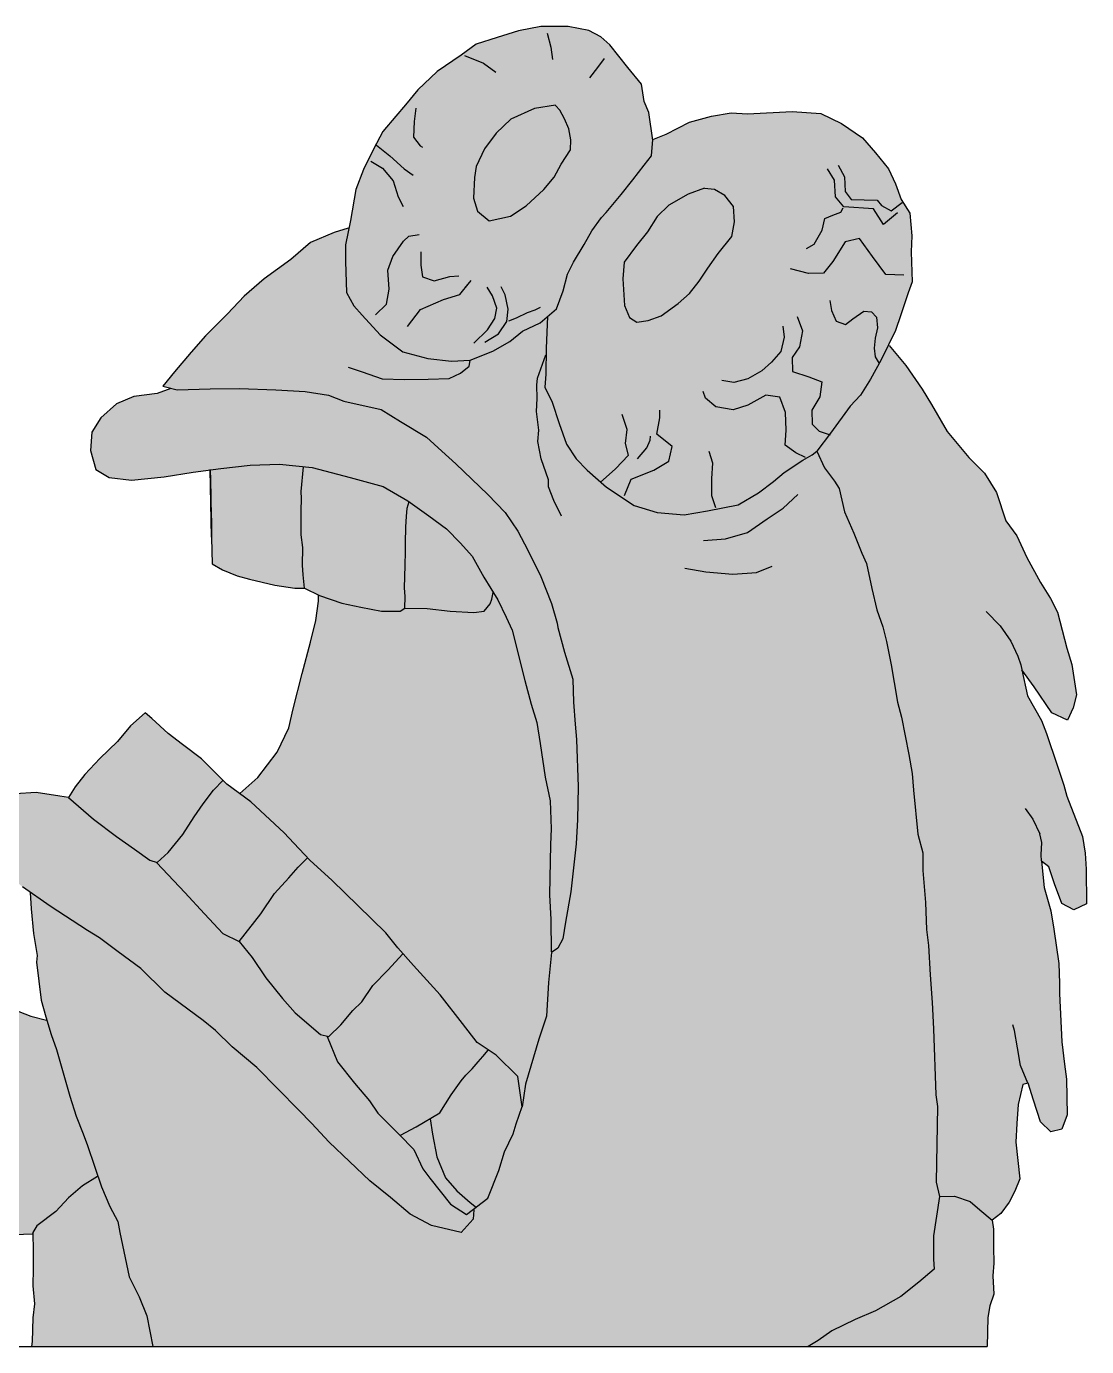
# Model space of a CAD drawing. Header units: millimetres. Extents: x 1902 to 3726, y 614 to 2098.
# Drawn here: x 2534 to 3726, y 614 to 2098 of the extents above; entities that cross this region are included whole.
import ezdxf

# ---------------------------------------------------------------- set-up
doc = ezdxf.new("R2010")
doc.units = ezdxf.units.MM
doc.layers.add('czarne', color=18, linetype='Continuous')
doc.layers.add('czerw', color=1, linetype='Continuous')

msp = doc.modelspace()

# ---------------------------------------------------------------- hatches: boundary and pattern name
at = {"layer": 'czarne', "true_color": 0xabd631}
h = msp.add_hatch(color=62, dxfattribs=at)
h.dxf.hatch_style = 1
h.paths.add_polyline_path([(3161.4, 1853.1), (3170.1, 1868.4), (3180.8, 1883.6), (3186.3, 1889.1), (3203.2, 1909.3), (3216.1, 1925.8), (3229, 1942.3), (3237.2, 1952.7), (3238.5, 1971.2), (3234, 2001.4), (3229, 2013.8), (3225.8, 2033.5), (3210.5, 2052.2), (3190.5, 2077.6), (3180.2, 2086.6), (3166.9, 2093.6), (3143.6, 2098.2), (3112.7, 2098.4), (3087.8, 2093.4), (3063.7, 2086), (3039.9, 2078.5), (3023.1, 2066), (2996, 2047.8), (2974.4, 2027.2), (2960.7, 2010.2), (2949.6, 1997.5), (2935, 1980.3), (2924.5, 1960.4), (2913.5, 1937.5), (2904.6, 1915.2), (2898.7, 1880.3), (2893, 1852.7), (2893, 1834), (2894.4, 1799.3), (2902.5, 1784.1), (2912, 1773.9), (2932.1, 1751.6), (2957.6, 1732.4), (2985.8, 1725.1), (3012.2, 1722.1), (3033.3, 1723.1), (3058.8, 1733.2), (3077.9, 1744), (3092.2, 1755.9), (3112.1, 1765.3), (3130.5, 1780.9), (3137.9, 1801.2), (3142.9, 1820), (3149.4, 1833.5)])
h.paths.add_polyline_path([(3041.5, 1890.8), (3037.1, 1905.2), (3038.3, 1928.6), (3039.9, 1940.9), (3049.3, 1960.7), (3062.5, 1978.4), (3079.2, 1994.1), (3105.5, 2006.2), (3129, 2009.7), (3134.1, 2004.2), (3139.5, 1994.5), (3144.1, 1983.2), (3146.5, 1970.9), (3146.1, 1959.5), (3135.5, 1943.6), (3127.7, 1928.8), (3116, 1914.9), (3096.4, 1896.8), (3078.6, 1885.2), (3054.8, 1879.8)], flags=16)
h.paths.add_polyline_path([(3511.6, 1756.5), (3517.7, 1774), (3525.9, 1798.7), (3530.1, 1811.3), (3529.2, 1845.1), (3529.9, 1863), (3527.5, 1888.4), (3517.8, 1903.9), (3511.5, 1921.4), (3503.7, 1938.1), (3489.2, 1956.4), (3474.5, 1973), (3450.9, 1989.2), (3427.5, 2000.5), (3395.5, 2002.6), (3345.3, 1999.9), (3326.7, 2001.2), (3304.6, 1997.5), (3279.9, 1990.8), (3253.7, 1977.2), (3238.5, 1971.1), (3237.2, 1952.7), (3229, 1942.3), (3216.1, 1925.8), (3203.2, 1909.3), (3186.3, 1889.1), (3180.8, 1883.6), (3170.1, 1868.4), (3161.4, 1853.1), (3149.4, 1833.5), (3142.9, 1820), (3137.9, 1801.2), (3130.5, 1780.9), (3120.2, 1772.2), (3118.8, 1736.8), (3118.3, 1707.4), (3117.1, 1692.8), (3125.5, 1675.8), (3133.5, 1652.1), (3141.5, 1628.9), (3152.6, 1612.1), (3164.7, 1599.4), (3186.7, 1580.4), (3217.6, 1559.8), (3243.4, 1551.8), (3274, 1549.3), (3300.2, 1553.7), (3334.6, 1560.7), (3357.5, 1573.9), (3374.3, 1586.9), (3386.4, 1597), (3407.2, 1610.6), (3417.9, 1616.8), (3423.2, 1620.7), (3438.6, 1641.1), (3460.6, 1671.5), (3472.1, 1684), (3483.4, 1701.9), (3495.4, 1723.4)])
h.paths.add_polyline_path([(3233.4, 1767.9), (3220.7, 1766), (3212.3, 1771.3), (3207, 1784.8), (3204.8, 1814.7), (3206.5, 1833.5), (3220.2, 1852.2), (3232.7, 1867.5), (3243.7, 1884.8), (3256.5, 1897.6), (3278.5, 1909.8), (3295.8, 1916.1), (3308.2, 1915), (3319.5, 1908.2), (3329.2, 1896), (3330.5, 1878.5), (3327.6, 1862.2), (3312.3, 1842.9), (3300.7, 1826.7), (3290.7, 1811.9), (3279.8, 1798), (3267.3, 1786.7), (3248.2, 1772.9)], flags=16)
at = {"layer": 'czarne', "true_color": 0x000000}
h = msp.add_hatch(color=18, dxfattribs=at)
h.dxf.hatch_style = 1
h.paths.add_polyline_path([(3146.5, 1970.9), (3144.1, 1983.2), (3139.5, 1994.5), (3134.1, 2004.2), (3129, 2009.7), (3105.5, 2006.2), (3079.2, 1994.1), (3062.5, 1978.4), (3049.3, 1960.7), (3039.9, 1940.9), (3038.3, 1928.6), (3037.1, 1905.2), (3041.5, 1890.8), (3054.8, 1879.8), (3078.6, 1885.2), (3096.4, 1896.8), (3116, 1914.9), (3127.7, 1928.8), (3135.5, 1943.6), (3146.1, 1959.5)])
h.paths.add_polyline_path([(3327.6, 1862.2), (3330.5, 1878.5), (3329.2, 1896), (3319.5, 1908.2), (3308.2, 1915), (3295.8, 1916.1), (3278.5, 1909.8), (3256.5, 1897.6), (3243.7, 1884.8), (3232.7, 1867.5), (3220.2, 1852.2), (3206.5, 1833.5), (3204.8, 1814.7), (3207, 1784.8), (3212.3, 1771.3), (3220.7, 1766), (3233.4, 1767.9), (3248.2, 1772.9), (3267.3, 1786.7), (3279.8, 1798), (3290.7, 1811.9), (3300.7, 1826.7), (3312.3, 1842.9)])
at = {"layer": 'czarne', "true_color": 0x8c864a}
h = msp.add_hatch(color=45, dxfattribs=at)
h.dxf.hatch_style = 1
h.paths.add_polyline_path([(3531.6, 1239.7), (3530.3, 1258.6), (3526.5, 1280), (3518.2, 1321.7), (3513.7, 1338.6), (3510.2, 1361), (3506.5, 1380.6), (3501.5, 1407), (3497.1, 1423.6), (3490.4, 1442.5), (3485.1, 1466.4), (3479, 1494.5), (3473.5, 1506.3), (3464.5, 1528.8), (3454, 1552.7), (3448.2, 1579), (3442.9, 1587), (3431.6, 1602.2), (3423.2, 1620.7), (3417.9, 1616.8), (3407.2, 1610.6), (3386.4, 1597), (3374.3, 1586.9), (3357.5, 1573.9), (3334.6, 1560.7), (3300.2, 1553.7), (3274, 1549.3), (3243.4, 1551.8), (3217.6, 1559.8), (3186.7, 1580.4), (3164.7, 1599.4), (3152.6, 1612.1), (3141.5, 1628.9), (3133.5, 1652.1), (3125.5, 1675.8), (3117.1, 1692.8), (3118.3, 1707.4), (3118.8, 1736.8), (3120.2, 1772.2), (3112.1, 1765.3), (3092.2, 1755.9), (3077.9, 1744), (3058.8, 1733.2), (3033.5, 1723.2), (3033.5, 1723.1), (3012.2, 1722.1), (2985.8, 1725.1), (2957.6, 1732.4), (2932.1, 1751.6), (2912, 1773.9), (2902.5, 1784.1), (2894.4, 1799.3), (2893, 1834), (2893, 1852.7), (2896.9, 1871.7), (2880.4, 1866.8), (2853.6, 1855.5), (2831.8, 1836.3), (2801.8, 1814.5), (2779.1, 1795), (2760.6, 1775.2), (2735.6, 1750.4), (2719.6, 1732.3), (2700.7, 1710), (2687.7, 1693.8), (2703.9, 1690), (2740.8, 1691), (2774, 1691.2), (2814.8, 1690), (2847.7, 1688), (2874.1, 1683.9), (2891.2, 1677.2), (2933.3, 1667.9), (2954.9, 1654.2), (2984.1, 1636.7), (3001.5, 1620.9), (3017.2, 1606.8), (3053, 1572), (3072.7, 1551.9), (3086.8, 1530.9), (3098.2, 1509.6), (3112.7, 1479.9), (3124.9, 1449.7), (3131, 1427.4), (3132, 1422.7), (3139.4, 1394.9), (3148.6, 1364.7), (3149.6, 1338.7), (3151.2, 1314), (3153, 1296.9), (3154.7, 1243.6), (3154, 1206.9), (3152.4, 1179.3), (3146.5, 1125.5), (3140.6, 1091.5), (3137.6, 1072.5), (3132, 1062.1), (3124.8, 1057.5), (3121.3, 1023.5), (3119.3, 985.8), (3110.4, 959.8), (3095.4, 909.4), (3091.8, 884), (3091.8, 884.4), (3085.1, 864.9), (3081.6, 853.4), (3072, 833.3), (3065.4, 812.3), (3053.2, 781.3), (3037.6, 769.3), (3036.6, 757.5), (3023, 742.4), (2990, 750.5), (2965.7, 763), (2943.6, 781.8), (2920.4, 800.5), (2874.8, 844.1), (2854.8, 865.6), (2840.7, 880.1), (2793.5, 928.1), (2765.8, 951.1), (2746.9, 969.6), (2733, 980.7), (2690.1, 1012.8), (2663.1, 1039.2), (2637.5, 1058.1), (2616.4, 1073.7), (2603, 1082), (2560.9, 1109.5), (2538.7, 1125), (2539.7, 1106.3), (2542.2, 1078.7), (2546.3, 1053.8), (2545.6, 1046.4), (2550.9, 1003.6), (2556, 984.9), (2562.3, 965.1), (2568.1, 948.3), (2583.1, 895.7), (2590.2, 873.5), (2598.2, 853.5), (2602.9, 840.3), (2618.6, 794), (2628.3, 771.8), (2637.1, 755), (2639.2, 742.7), (2649.9, 692.7), (2661.2, 670.1), (2669.9, 648.9), (2676.5, 614.5), (3413.4, 614.5), (3424.7, 621), (3440, 632.2), (3466.3, 644.8), (3489.2, 654.6), (3517.5, 670.5), (3537.8, 686.6), (3555.1, 701.5), (3554.2, 712.5), (3554.4, 738.8), (3561, 783), (3557.4, 799.3), (3558.8, 884.1), (3556.8, 897.4), (3554.2, 971.4), (3552.9, 1001), (3550.4, 1032.4), (3548.5, 1065.3), (3546.3, 1083.2), (3545.4, 1113.6), (3542.2, 1149.5), (3542.1, 1169.2), (3536.8, 1190.5)])
at = {"layer": 'czarne', "true_color": 0xc5d840}
h = msp.add_hatch(color=53, dxfattribs=at)
h.dxf.hatch_style = 1
h.paths.add_polyline_path([(3674.6, 1473.4), (3659.2, 1501.3), (3647.8, 1525.8), (3635.7, 1542.7), (3625.2, 1574.6), (3611.7, 1596.3), (3594.1, 1613.8), (3569.8, 1642.9), (3552, 1673.4), (3541.6, 1690.5), (3523.1, 1717.2), (3503.7, 1740.4), (3495.4, 1723.4), (3483.4, 1701.9), (3472.1, 1684), (3460.6, 1671.5), (3438.6, 1641.1), (3423.2, 1620.7), (3431.6, 1602.2), (3442.9, 1587), (3448.2, 1579), (3454, 1552.7), (3464.5, 1528.8), (3473.5, 1506.3), (3479, 1494.5), (3485.1, 1466.4), (3490.4, 1442.5), (3497.1, 1423.6), (3501.5, 1407), (3506.5, 1380.6), (3510.2, 1361), (3513.7, 1338.6), (3518.2, 1321.7), (3526.5, 1280), (3530.3, 1258.6), (3531.6, 1239.7), (3536.8, 1190.5), (3542.1, 1169.2), (3542.2, 1149.5), (3545.4, 1113.6), (3546.3, 1083.2), (3548.5, 1065.3), (3550.4, 1032.4), (3552.9, 1001), (3554.2, 971.4), (3556.8, 897.4), (3558.8, 884.1), (3557.4, 799.3), (3561, 782.9), (3577.9, 783.4), (3595.5, 777.5), (3606.5, 768.1), (3620.2, 756.5), (3629.9, 764.1), (3639.4, 776.8), (3645.8, 789.1), (3651.4, 802.8), (3647, 844.2), (3647.9, 865.1), (3649.3, 886.3), (3654.6, 909), (3660.7, 910.3), (3666.6, 891.5), (3674.7, 866.8), (3686.1, 855.8), (3698.6, 858.6), (3704.6, 875), (3703.8, 914.9), (3701.7, 931.7), (3698.7, 956.8), (3695.9, 1011.2), (3695.9, 1022.8), (3695.3, 1045.1), (3689.5, 1083.6), (3686.2, 1104.2), (3678.8, 1130.4), (3675.6, 1161), (3675.6, 1160), (3683.9, 1153.6), (3690.2, 1134.4), (3698.6, 1112.5), (3711.9, 1105.2), (3726.4, 1111.9), (3725.8, 1151), (3724.6, 1168.9), (3721.9, 1187.7), (3704.2, 1232.9), (3700.8, 1245.3), (3693.2, 1267.9), (3681.2, 1303.6), (3675.7, 1318), (3659.9, 1345.9), (3653.4, 1375), (3667.4, 1356.1), (3687.3, 1326.6), (3705.1, 1318.5), (3711.2, 1332.5), (3715.2, 1347), (3709.7, 1381.2), (3704.3, 1399.3), (3693.5, 1439.9), (3685.8, 1455.3)])
at = {"layer": 'czarne', "true_color": 0xd0c082}
h = msp.add_hatch(color=53, dxfattribs=at)
h.dxf.hatch_style = 1
h.paths.add_polyline_path([(2984.1, 1636.7), (2954.9, 1654.2), (2933.3, 1667.9), (2891.2, 1677.2), (2874.1, 1683.9), (2847.7, 1688), (2814.8, 1690), (2774, 1691.2), (2740.8, 1691), (2703.9, 1690), (2697.3, 1691.5), (2681.3, 1685.8), (2655.3, 1682.3), (2635.5, 1674), (2618.2, 1658.3), (2608, 1642.4), (2606.5, 1621.8), (2612.5, 1600.3), (2627.3, 1591.1), (2652.4, 1588.2), (2689.3, 1592), (2721.8, 1597.4), (2741.1, 1599.9), (2741.1, 1600.1), (2741.1, 1599.9), (2753, 1601.4), (2786, 1605.3), (2818.9, 1606.1), (2855.6, 1602.6), (2898.4, 1591.2), (2935.5, 1581.2), (2964.6, 1564.2), (2964.5, 1564.1), (2986.7, 1548.3), (3006.8, 1533.5), (3022.6, 1517.6), (3035.5, 1503), (3048.6, 1479.2), (3064.4, 1453.9), (3073.8, 1434.1), (3080.7, 1419.7), (3094.9, 1363.1), (3101.9, 1336.6), (3108.2, 1315.7), (3112, 1292.2), (3117.8, 1254.6), (3123.2, 1227.7), (3124.2, 1196.2), (3123.6, 1178.8), (3122.6, 1122.3), (3124, 1094.5), (3124.4, 1057.2), (3132, 1062.1), (3137.6, 1072.5), (3140.6, 1091.5), (3146.5, 1125.5), (3152.4, 1179.3), (3154, 1206.9), (3154.7, 1243.6), (3153, 1296.9), (3151.2, 1314), (3149.6, 1338.7), (3148.6, 1364.7), (3139.4, 1394.9), (3132, 1422.7), (3131, 1427.4), (3124.9, 1449.7), (3112.7, 1479.9), (3098.2, 1509.6), (3086.8, 1530.9), (3072.7, 1551.9), (3053, 1572), (3017.2, 1606.8), (3001.5, 1620.9)])
h.paths.add_polyline_path([(2803.4, 1029), (2788.1, 1051.7), (2773.9, 1069.5), (2755.3, 1078.7), (2734.6, 1100.8), (2712.3, 1124.6), (2680.2, 1158.8), (2673.3, 1161), (2655.8, 1173.4), (2635.5, 1187.9), (2609.7, 1207.2), (2581.3, 1232), (2571.9, 1233.6), (2545.2, 1237.6), (2521.6, 1235.9), (2500.3, 1231.4), (2482.4, 1220.1), (2470.5, 1212), (2473.9, 1190), (2474.9, 1183.9), (2485.4, 1167.3), (2509.4, 1147.9), (2529.9, 1131.2), (2560.9, 1109.5), (2603, 1082), (2616.4, 1073.7), (2637.5, 1058.1), (2663.1, 1039.2), (2690.1, 1012.8), (2733, 980.7), (2746.9, 969.6), (2765.8, 951.1), (2793.5, 928.1), (2840.7, 880.1), (2854.8, 865.6), (2874.8, 844.1), (2920.4, 800.5), (2943.6, 781.8), (2965.7, 763), (2990, 750.5), (3023, 742.4), (3036.6, 757.5), (3037.6, 769.3), (3029.3, 762.9), (3011.2, 774.6), (2988, 803.5), (2980, 814.2), (2969.9, 835.8), (2953.5, 852.6), (2929.6, 876.7), (2920.2, 890.5), (2903.3, 910.4), (2884, 934.4), (2872.4, 963.3), (2865.1, 965.2), (2836.7, 989.5), (2822.4, 1005.5)])
at = {"layer": 'czarne', "true_color": 0xf8f6b0}
h = msp.add_hatch(color=51, dxfattribs=at)
h.dxf.hatch_style = 1
h.paths.add_polyline_path([(2843.2, 1553.7), (2843.8, 1567.5), (2843.2, 1575.7), (2845.8, 1603.5), (2818.9, 1606.1), (2786, 1605.3), (2753, 1601.4), (2741.1, 1599.9), (2741.9, 1557.4), (2742.6, 1540.1), (2742.4, 1524.2), (2741.9, 1557.4), (2741.7, 1560.4), (2742.3, 1523.3), (2743.3, 1494.3), (2755, 1487.6), (2771.2, 1480.8), (2785, 1477.1), (2813.5, 1470.1), (2836.2, 1466.8), (2847.2, 1466.8), (2845.5, 1481.9), (2844.8, 1492.7), (2845.2, 1512.6), (2843.3, 1527), (2843.4, 1533.9)])
h.paths.add_polyline_path([(2960.9, 1535.9), (2961.6, 1547.4), (2962.4, 1556.7), (2964.5, 1564.1), (2963.2, 1565), (2935.5, 1581.2), (2898.4, 1591.2), (2855.6, 1602.6), (2845.8, 1603.5), (2843.2, 1575.7), (2843.8, 1567.5), (2843.2, 1553.7), (2843.4, 1533.9), (2843.3, 1527), (2845.2, 1512.6), (2844.8, 1492.7), (2845.5, 1481.9), (2847.2, 1466.9), (2863.8, 1458.7), (2889, 1450), (2910.4, 1445.4), (2933.5, 1441.1), (2954.6, 1441.1), (2960, 1444.5), (2960.1, 1457.6), (2959.5, 1467.2), (2960.3, 1492.2), (2960.4, 1508.2), (2960.6, 1517.4)])
h.paths.add_polyline_path([(3035.5, 1503), (3022.6, 1517.6), (3006.8, 1533.5), (2986.7, 1548.3), (2964.5, 1564.1), (2962.4, 1556.7), (2961.6, 1547.4), (2960.9, 1535.9), (2960.6, 1517.4), (2960.4, 1508.2), (2960.3, 1492.2), (2959.5, 1467.2), (2960.1, 1457.6), (2960, 1444.3), (2984.9, 1443.9), (3010.7, 1440.9), (3037.6, 1439.4), (3049.1, 1441.2), (3055.9, 1449.4), (3057.6, 1454.7), (3059.1, 1462.4), (3048.6, 1479.2)])
at = {"layer": 'czarne', "true_color": 0x4e4242}
h = msp.add_hatch(color=49, dxfattribs=at)
h.dxf.hatch_style = 1
h.paths.add_polyline_path([(2774.1, 1235.9), (2774.1, 1236), (2794.6, 1254), (2816.1, 1282.5), (2829.3, 1309.9), (2834.2, 1331.1), (2844.4, 1370.8), (2853.7, 1406), (2859.7, 1430.5), (2862.8, 1452.2), (2862.8, 1459.2), (2863.8, 1458.7), (2889, 1450), (2910.4, 1445.4), (2933.5, 1441.1), (2954.6, 1441.1), (2960, 1444.5), (2960, 1444.3), (2984.9, 1443.9), (3010.7, 1440.9), (3037.6, 1439.4), (3049.1, 1441.2), (3055.9, 1449.4), (3057.6, 1454.7), (3059, 1462), (3059.1, 1462.4), (3064.4, 1453.9), (3073.8, 1434.1), (3080.7, 1419.7), (3094.9, 1363.1), (3101.9, 1336.6), (3108.2, 1315.7), (3112, 1292.2), (3117.8, 1254.6), (3123.2, 1227.7), (3124.2, 1196.2), (3123.6, 1178.8), (3122.6, 1122.3), (3124, 1094.5), (3124.4, 1057.2), (3124.8, 1057.5), (3121.3, 1023.5), (3119.3, 985.8), (3110.4, 959.8), (3095.4, 909.4), (3091.8, 884), (3087, 918), (3062.4, 942), (3041, 956.1), (3024.5, 977.6), (2999.7, 1009.7), (2969.7, 1042.6), (2952, 1062.4), (2938.3, 1079.5), (2907.1, 1110.2), (2878, 1138.4), (2853.2, 1161.2), (2834.9, 1180.4), (2824, 1191.8), (2786.6, 1226.6)])
at = {"layer": 'czarne', "true_color": 0xebfaa5}
h = msp.add_hatch(color=61, dxfattribs=at)
h.dxf.hatch_style = 1
h.paths.add_polyline_path([(2731.3, 1274.9), (2710, 1291.2), (2693.6, 1303.6), (2675.5, 1320.2), (2667.7, 1326.6), (2651.5, 1312.3), (2636.8, 1294.6), (2616.8, 1275.5), (2600, 1257.6), (2589.3, 1243.5), (2581.7, 1231.6), (2609.7, 1207.2), (2635.5, 1187.9), (2655.8, 1173.4), (2673.3, 1161), (2681.2, 1158.4), (2693.7, 1169.8), (2710.1, 1190), (2723, 1209.9), (2732.9, 1224.5), (2744.6, 1239.8), (2755.3, 1250.9)])
h.paths.add_polyline_path([(2813.3, 1123.5), (2829.4, 1141.4), (2839.9, 1153.1), (2850.6, 1164), (2834.9, 1180.4), (2824, 1191.8), (2786.6, 1226.6), (2759.7, 1246.6), (2755.3, 1250.9), (2744.6, 1239.8), (2732.9, 1224.5), (2723, 1209.9), (2710.1, 1190), (2693.7, 1169.8), (2680.8, 1158.1), (2712.3, 1124.6), (2734.6, 1100.8), (2755.3, 1078.7), (2773.4, 1069.7), (2798.1, 1100.8)])
h.paths.add_polyline_path([(2940.6, 1037.3), (2957.8, 1055.9), (2952, 1062.4), (2938.3, 1079.5), (2907.1, 1110.2), (2878, 1138.4), (2853.2, 1161.2), (2850.6, 1164), (2839.9, 1153.1), (2829.4, 1141.4), (2813.3, 1123.5), (2798.1, 1100.8), (2773.5, 1069.9), (2788.1, 1051.7), (2803.4, 1029), (2822.4, 1005.5), (2836.7, 989.5), (2865.1, 965.2), (2874.3, 962.8), (2888, 976.2), (2901.2, 992.2), (2911.3, 1002), (2924, 1020.3)])
h.paths.add_polyline_path([(3042.4, 934.3), (3047.4, 940.5), (3053.7, 947.7), (3041, 956.1), (3024.5, 977.6), (2999.7, 1009.7), (2969.7, 1042.6), (2957.8, 1055.9), (2940.6, 1037.3), (2924, 1020.3), (2911.3, 1002), (2901.2, 992.2), (2888, 976.2), (2873.1, 961.6), (2884, 934.4), (2903.3, 910.4), (2920.2, 890.5), (2929.6, 876.7), (2954.5, 851.5), (2972.7, 861.2), (2999.2, 877.1), (3011.8, 897.3), (3023.2, 913.2), (3028.4, 919.4), (3035.4, 926.5)])
h.paths.add_polyline_path([(3081.6, 853.4), (3085.1, 864.9), (3091.8, 884.4), (3087, 918), (3062.4, 942), (3053.7, 947.7), (3047.4, 940.5), (3042.4, 934.3), (3035.4, 926.5), (3028.4, 919.4), (3023.2, 913.2), (3011.8, 897.3), (2999.2, 877.1), (2988.4, 870.6), (2991, 853.2), (2995.7, 827.6), (3005.5, 804.2), (3018.3, 789.3), (3033.4, 776.3), (3040, 771.1), (3053.2, 781.3), (3065.4, 812.3), (3072, 833.3)])
at = {"layer": 'czarne', "true_color": 0x79708f}
h = msp.add_hatch(color=8, dxfattribs=at)
h.dxf.hatch_style = 1
h.paths.add_polyline_path([(2614.6, 805.7), (2602.9, 840.3), (2598.2, 853.5), (2590.2, 873.5), (2583.1, 895.7), (2568.1, 948.3), (2562.3, 965.1), (2557.1, 981.3), (2539.5, 985.6), (2519.2, 993.7), (2500.7, 1005.4), (2476.3, 1017.3), (2445.8, 1030.2), (2409.5, 1044.6), (2402, 1031.9), (2391.2, 1014.1), (2385.9, 1010), (2379.3, 998.4), (2379.7, 984.9), (2395.8, 980.3), (2409.8, 974.4), (2419.2, 966), (2418.3, 945), (2408.5, 911.3), (2402.6, 891.9), (2393.3, 869.5), (2385.9, 840.8), (2369.6, 838.3), (2343.7, 839.2), (2324.4, 840.1), (2323.8, 825), (2323.3, 798.8), (2321.9, 774.6), (2325, 757.8), (2332.4, 755.9), (2361, 753.5), (2389.5, 751.8), (2413.7, 748.1), (2460, 738.9), (2493.4, 738.7), (2541.4, 740.8), (2541.4, 742.7), (2545.9, 750.2), (2567.6, 766.2), (2581.7, 781.6), (2597.5, 795.1)])
h.paths.add_polyline_path([(2639.2, 742.7), (2637.1, 755), (2628.3, 771.8), (2618.6, 794), (2614.6, 805.7), (2597.5, 795.1), (2581.7, 781.6), (2567.6, 766.2), (2545.9, 750.2), (2541.4, 742.7), (2541.4, 740.8), (2541.9, 721.7), (2541.8, 702.2), (2541.4, 682.7), (2543.4, 662.2), (2541.4, 646.7), (2541, 620.2), (2540, 614.5), (2676.5, 614.5), (2669.9, 648.9), (2661.2, 670.1), (2649.9, 692.7)])
h.paths.add_polyline_path([(3617.6, 660), (3622.2, 673.1), (3620.9, 694), (3622.1, 708.2), (3621.8, 726), (3621.9, 746.2), (3620.1, 756.6), (3606.5, 768.1), (3595.5, 777.5), (3577.9, 783.4), (3561, 782.9), (3554.4, 738.8), (3554.2, 712.5), (3555.1, 701.5), (3537.8, 686.6), (3517.5, 670.5), (3489.2, 654.6), (3466.3, 644.8), (3440, 632.2), (3424.7, 621), (3413.4, 614.5), (3614.5, 614.5), (3615.5, 647.2)])
at = {"layer": 'czarne', "true_color": 0x000000}
h = msp.add_hatch(color=18, dxfattribs=at)
h.dxf.hatch_style = 1
h.paths.add_polyline_path([(2991, 853.2), (2988.4, 870.6), (2972.7, 861.2), (2954.5, 851.5), (2969.9, 835.8), (2980, 814.2), (2988, 803.5), (3011.2, 774.6), (3029.3, 762.9), (3040, 771.1), (3033.4, 776.3), (3018.3, 789.3), (3005.5, 804.2), (2995.7, 827.6)])

# ---------------------------------------------------------------- linework, layer by layer
at = {"layer": 'czarne'}
for p, q in [((3087.8, 2093.4), (3063.7, 2086)), ((3112.7, 2098.4), (3087.8, 2093.4)), ((3143.6, 2098.2), (3112.7, 2098.4)), ((3166.9, 2093.6), (3143.6, 2098.2)), ((3180.2, 2086.6), (3166.9, 2093.6)), ((3039.9, 2078.5), (3023.1, 2066)), ((3063.7, 2086), (3039.9, 2078.5)), ((3119.9, 2090.7), (3124.1, 2075.2)), ((3190.5, 2077.6), (3180.2, 2086.6)), ((3023.1, 2066), (2996, 2047.8)), ((3210.5, 2052.2), (3190.5, 2077.6)), ((3225.8, 2033.5), (3210.5, 2052.2)), ((2996, 2047.8), (2974.4, 2027.2)), ((3229, 2013.8), (3225.8, 2033.5)), ((2974.4, 2027.2), (2960.7, 2010.2)), ((2960.7, 2010.2), (2949.6, 1997.5)), ((3105.5, 2006.2), (3079.2, 1994.1)), ((3129.4, 2009.8), (3105.5, 2006.2)), ((3134.1, 2004.2), (3129.1, 2009.6)), ((3139.5, 1994.5), (3134.1, 2004.2)), ((3234, 2001.4), (3229, 2013.8)), ((2949.6, 1997.5), (2935, 1980.3)), ((3079.2, 1994.1), (3062.5, 1978.4)), ((3144.1, 1983.2), (3139.5, 1994.5)), ((3238.6, 1970.3), (3234, 2001.4)), ((3253.7, 1977.2), (3279.9, 1990.8)), ((3279.9, 1990.8), (3304.6, 1997.5)), ((3304.6, 1997.5), (3326.7, 2001.2)), ((3326.7, 2001.2), (3345.3, 1999.9)), ((3345.3, 1999.9), (3395.5, 2002.6)), ((3395.5, 2002.6), (3427.5, 2000.5)), ((3427.5, 2000.5), (3450.9, 1989.2)), ((3450.9, 1989.2), (3474.5, 1973)), ((2935, 1980.3), (2924.5, 1960.4)), ((3062.5, 1978.4), (3049.3, 1960.7)), ((3146.5, 1970.9), (3144.1, 1983.2)), ((3238.5, 1971.1), (3253.7, 1977.2)), ((2924.5, 1960.4), (2913.5, 1937.5)), ((3049.3, 1960.7), (3039.9, 1940.9)), ((3135.5, 1943.6), (3146.1, 1959.5)), ((3146.1, 1959.5), (3146.5, 1970.9)), ((3237.2, 1952.7), (3238.5, 1971.1)), ((3474.5, 1973), (3489.2, 1956.4)), ((3229, 1942.3), (3237.2, 1952.7)), ((3489.2, 1956.4), (3503.7, 1938.1)), ((2913.5, 1937.5), (2904.6, 1915.2)), ((3039.9, 1940.9), (3038.3, 1928.6)), ((3127.7, 1928.8), (3135.5, 1943.6)), ((3216.1, 1925.8), (3229, 1942.3)), ((3503.7, 1938.1), (3511.5, 1921.4)), ((2904.6, 1915.2), (2898.7, 1880.3)), ((3038.3, 1928.6), (3037.1, 1905.2)), ((3096.4, 1896.8), (3116, 1914.9)), ((3116, 1914.9), (3127.7, 1928.8)), ((3203.2, 1909.3), (3216.1, 1925.8)), ((3296.8, 1916.4), (3278.5, 1909.8)), ((3308.2, 1915), (3296.6, 1916)), ((3319.5, 1908.2), (3308.2, 1915)), ((3511.5, 1921.4), (3517.8, 1903.9)), ((3037.1, 1905.2), (3041.5, 1890.8)), ((3186.3, 1889.1), (3203.2, 1909.3)), ((3278.5, 1909.8), (3256.5, 1897.6)), ((3329.2, 1896), (3319.5, 1908.2)), ((3517.8, 1903.9), (3527.5, 1888.4)), ((3041.5, 1890.8), (3054.8, 1879.8)), ((3054.8, 1879.8), (3078.6, 1885.2)), ((3078.6, 1885.2), (3096.4, 1896.8)), ((3180.8, 1883.6), (3186.3, 1889.1)), ((3243.7, 1884.8), (3232.7, 1867.5)), ((3256.5, 1897.6), (3243.7, 1884.8)), ((3330.5, 1878.5), (3329.2, 1896)), ((3527.5, 1888.4), (3529.9, 1863)), ((2896.3, 1871.5), (2880.4, 1866.8)), ((2898.7, 1880.3), (2893, 1852.7)), ((3170.1, 1868.4), (3180.8, 1883.6)), ((3327.6, 1862.2), (3330.5, 1878.5)), ((2853.6, 1855.5), (2831.8, 1836.3)), ((2880.4, 1866.8), (2853.6, 1855.5)), ((3161.4, 1853.1), (3170.1, 1868.4)), ((3232.7, 1867.5), (3220.2, 1852.2)), ((3312.3, 1842.9), (3327.6, 1862.2)), ((3529.9, 1863), (3529.2, 1845.1)), ((2893, 1852.7), (2893, 1834)), ((3149.4, 1833.5), (3161.4, 1853.1)), ((3220.2, 1852.2), (3206.5, 1833.5)), ((3300.7, 1826.7), (3312.3, 1842.9)), ((3529.2, 1845.1), (3530.1, 1811.3)), ((2831.8, 1836.3), (2801.8, 1814.5)), ((2893, 1834), (2894.4, 1799.3)), ((3142.9, 1820), (3149.4, 1833.5)), ((3206.5, 1833.5), (3204.8, 1814.7)), ((3290.7, 1811.9), (3300.7, 1826.7)), ((2801.8, 1814.5), (2779.1, 1795)), ((3137.9, 1801.2), (3142.9, 1820)), ((3204.8, 1814.7), (3207, 1784.8)), ((3279.8, 1798), (3290.7, 1811.9)), ((3530.1, 1811.3), (3525.9, 1798.7)), ((2894.4, 1799.3), (2902.5, 1784.1)), ((3130.5, 1780.9), (3137.9, 1801.2)), ((3267.3, 1786.7), (3279.8, 1798)), ((3525.9, 1798.7), (3517.7, 1774)), ((2779.1, 1795), (2760.6, 1775.2)), ((2902.5, 1784.1), (2912, 1773.9)), ((3112.1, 1765.3), (3130.5, 1780.9)), ((3207, 1784.8), (3212.3, 1771.3)), ((3248.2, 1772.9), (3267.3, 1786.7)), ((2760.6, 1775.2), (2735.6, 1750.4)), ((2912, 1773.9), (2932.1, 1751.6)), ((3120.2, 1772.4), (3118.8, 1736.8)), ((3212.3, 1771.3), (3220.7, 1766)), ((3220.7, 1766), (3233.4, 1767.9)), ((3233.4, 1767.9), (3248.2, 1772.9)), ((3517.7, 1774), (3511.6, 1756.5)), ((2932.1, 1751.6), (2957.6, 1732.4)), ((3037.5, 1742.2), (3052.9, 1757.3)), ((3049.7, 1743.6), (3065.1, 1752.6)), ((3077.9, 1744), (3092.2, 1755.9)), ((3092.2, 1755.9), (3112.1, 1765.3)), ((3511.6, 1756.5), (3495.4, 1723.4)), ((2735.6, 1750.4), (2719.6, 1732.3)), ((3058.8, 1733.2), (3077.9, 1744)), ((3118.8, 1736.8), (3118.3, 1707.4)), ((3504.3, 1739.7), (3523.1, 1717.2)), ((2719.6, 1732.3), (2700.7, 1710)), ((2957.6, 1732.4), (2985.8, 1725.1)), ((2985.8, 1725.1), (3012.2, 1722.1)), ((3012.2, 1722.1), (3033.3, 1723.1)), ((3032.2, 1716.6), (3033.4, 1722.8)), ((3033.3, 1723.1), (3058.8, 1733.2)), ((3109.1, 1702.9), (3118.4, 1729.1)), ((3495.4, 1723.4), (3483.4, 1701.9)), ((3488.8, 1727.1), (3493, 1719.3)), ((2700.7, 1710), (2687.7, 1693.8)), ((2896.2, 1715.4), (2911.9, 1710.2)), ((2911.9, 1710.2), (2934.4, 1702.3)), ((3009.5, 1702.6), (3022.4, 1708.5)), ((3022.4, 1708.5), (3032.2, 1716.6)), ((3118.3, 1707.4), (3117.1, 1692.8)), ((3523.1, 1717.2), (3541.6, 1690.5)), ((2687.7, 1693.8), (2703.9, 1690)), ((2934.4, 1702.3), (2959.4, 1701.5)), ((2959.4, 1701.5), (2986.2, 1701.7)), ((2986.2, 1701.7), (3009.5, 1702.6)), ((3108.1, 1695.1), (3109.1, 1702.9)), ((3108.8, 1680.2), (3108.1, 1695.1)), ((3117.1, 1692.8), (3125.5, 1675.8)), ((3483.4, 1701.9), (3472.1, 1684)), ((2655.3, 1682.3), (2635.5, 1674)), ((2681.3, 1685.8), (2655.3, 1682.3)), ((2696.8, 1691.3), (2681.3, 1685.8)), ((2703.9, 1690), (2740.8, 1691)), ((2740.8, 1691), (2774, 1691.2)), ((2774, 1691.2), (2814.8, 1690)), ((2814.8, 1690), (2847.7, 1688)), ((2847.7, 1688), (2874.1, 1683.9)), ((2874.1, 1683.9), (2891.2, 1677.2)), ((2891.2, 1677.2), (2933.3, 1667.9)), ((3107.9, 1665.3), (3108.8, 1680.2)), ((3472.1, 1684), (3460.6, 1671.5)), ((3541.6, 1690.5), (3552, 1673.4)), ((2635.5, 1674), (2618.2, 1658.3)), ((2933.3, 1667.9), (2954.9, 1654.2)), ((3110.4, 1644.6), (3107.9, 1665.3)), ((3125.5, 1675.8), (3133.5, 1652.1)), ((3460.6, 1671.5), (3438.6, 1641.1)), ((3552, 1673.4), (3569.8, 1642.9)), ((2618.2, 1658.3), (2608, 1642.4)), ((2954.9, 1654.2), (2984.1, 1636.7)), ((3133.5, 1652.1), (3141.5, 1628.9)), ((2608, 1642.4), (2606.5, 1621.8)), ((2984.1, 1636.7), (3001.5, 1620.9)), ((3109.5, 1631.8), (3110.4, 1644.6)), ((3438.6, 1641.1), (3423.2, 1620.7)), ((3569.8, 1642.9), (3594.1, 1613.8)), ((2606.5, 1621.8), (2612.5, 1600.3)), ((3001.5, 1620.9), (3017.2, 1606.8)), ((3113.1, 1612.4), (3109.5, 1631.8)), ((3141.5, 1628.9), (3152.6, 1612.1)), ((3417.9, 1616.8), (3423.2, 1620.7)), ((3423.2, 1620.7), (3431.6, 1602.2)), ((2753, 1601.4), (2786, 1605.3)), ((2786, 1605.3), (2818.9, 1606.1)), ((2818.9, 1606.1), (2855.6, 1602.6)), ((2843.2, 1575.7), (2845.8, 1603.3)), ((3017.2, 1606.8), (3053, 1572)), ((3121.2, 1588.8), (3113.1, 1612.4)), ((3152.6, 1612.1), (3164.7, 1599.4)), ((3386.4, 1597), (3407.2, 1610.6)), ((3407.2, 1610.6), (3417.9, 1616.8)), ((3594.1, 1613.8), (3611.7, 1596.3)), ((2612.5, 1600.3), (2627.3, 1591.1)), ((2627.3, 1591.1), (2652.4, 1588.2)), ((2652.4, 1588.2), (2689.3, 1592)), ((2689.3, 1592), (2721.8, 1597.4)), ((2721.8, 1597.4), (2753, 1601.4)), ((2742.4, 1524.2), (2741.1, 1600.1)), ((2741.1, 1600.1), (2742.3, 1523.3)), ((2741.2, 1594), (2741.6, 1563.9)), ((2855.6, 1602.6), (2898.4, 1591.2)), ((2898.4, 1591.2), (2935.5, 1581.2)), ((3121.4, 1580.8), (3121.2, 1588.8)), ((3164.7, 1599.4), (3186.7, 1580.4)), ((3374.3, 1586.9), (3386.4, 1597)), ((3431.6, 1602.2), (3442.9, 1587)), ((3611.7, 1596.3), (3625.2, 1574.6)), ((2843.8, 1567.5), (2843.2, 1575.7)), ((2935.5, 1581.2), (2963.2, 1565)), ((3127.3, 1565.6), (3121.4, 1580.8)), ((3186.7, 1580.4), (3217.6, 1559.8)), ((3334.6, 1560.7), (3357.5, 1573.9)), ((3357.5, 1573.9), (3374.3, 1586.9)), ((3442.9, 1587), (3448.2, 1579)), ((3448.2, 1579), (3454, 1552.7)), ((3625.2, 1574.6), (3635.7, 1542.7)), ((2741.6, 1563.9), (2742.6, 1540.1)), ((2843.2, 1553.7), (2843.8, 1567.5)), ((2962.4, 1556.7), (2964.6, 1564.2)), ((2963.2, 1565), (2986.7, 1548.3)), ((3053, 1572), (3072.7, 1551.9)), ((3136, 1547.9), (3127.3, 1565.6)), ((3217.6, 1559.8), (3243.4, 1551.8)), ((3300.2, 1553.7), (3334.6, 1560.7)), ((3385.3, 1556.9), (3401.7, 1572.3)), ((2843.4, 1533.9), (2843.2, 1553.7)), ((2960.9, 1535.9), (2961.6, 1547.4)), ((2961.6, 1547.4), (2962.4, 1556.7)), ((2986.7, 1548.3), (3006.8, 1533.5)), ((3072.7, 1551.9), (3086.8, 1530.9)), ((3243.4, 1551.8), (3274, 1549.3)), ((3274, 1549.3), (3300.2, 1553.7)), ((3345.1, 1529.5), (3367.3, 1544.7)), ((3367.3, 1544.7), (3385.3, 1556.9)), ((3454, 1552.7), (3464.5, 1528.8)), ((2742.6, 1540.1), (2742.4, 1524.2)), ((2843.3, 1527), (2843.4, 1533.9)), ((2960.6, 1517.4), (2960.9, 1535.9)), ((3006.8, 1533.5), (3022.6, 1517.6)), ((3086.8, 1530.9), (3098.2, 1509.6)), ((3320.4, 1522.3), (3345.1, 1529.5)), ((3464.5, 1528.8), (3473.5, 1506.3)), ((3635.7, 1542.7), (3647.8, 1525.8)), ((2742.3, 1523.3), (2743.3, 1494.3)), ((2845.2, 1512.6), (2843.3, 1527)), ((2960.4, 1508.2), (2960.6, 1517.4)), ((3022.6, 1517.6), (3035.5, 1503)), ((3295.7, 1520.4), (3320.4, 1522.3)), ((3647.8, 1525.8), (3659.2, 1501.3)), ((2844.8, 1492.7), (2845.2, 1512.6)), ((2960.3, 1492.2), (2960.4, 1508.2)), ((3035.5, 1503), (3048.6, 1479.2)), ((3098.2, 1509.6), (3112.7, 1479.9)), ((3473.5, 1506.3), (3479, 1494.5)), ((3659.2, 1501.3), (3674.6, 1473.4)), ((2743.3, 1494.3), (2755, 1487.6)), ((2755, 1487.6), (2771.2, 1480.8)), ((2845.5, 1481.9), (2844.8, 1492.7)), ((2959.5, 1467.2), (2960.3, 1492.2)), ((3274.6, 1489.3), (3298.2, 1485.1)), ((3298.2, 1485.1), (3328.7, 1482.8)), ((3328.7, 1482.8), (3355.1, 1484.6)), ((3355.1, 1484.6), (3372.7, 1491.5)), ((3479, 1494.5), (3485.1, 1466.4)), ((2771.2, 1480.8), (2785, 1477.1)), ((2785, 1477.1), (2813.5, 1470.1)), ((2813.5, 1470.1), (2836.2, 1466.8)), ((2847.2, 1466.8), (2845.5, 1481.9)), ((3048.6, 1479.2), (3064.4, 1453.9)), ((3112.7, 1479.9), (3124.9, 1449.7)), ((3674.6, 1473.4), (3685.8, 1455.3)), ((2836.2, 1466.8), (2847.2, 1466.8)), ((2847, 1467), (2863.8, 1458.7)), ((2862.8, 1458.5), (2863.2, 1459.2)), ((2862.8, 1452.2), (2862.8, 1458.5)), ((2863.8, 1458.7), (2889, 1450)), ((2960.1, 1457.6), (2959.5, 1467.2)), ((2960, 1444.5), (2960.1, 1457.6)), ((3055.9, 1449.4), (3057.6, 1454.7)), ((3057.6, 1454.7), (3059, 1462)), ((3059, 1462), (3059.1, 1462.4)), ((3485.1, 1466.4), (3490.4, 1442.5)), ((3685.8, 1455.3), (3693.5, 1439.9)), ((2859.7, 1430.5), (2862.8, 1452.2)), ((2889, 1450), (2910.4, 1445.4)), ((2910.4, 1445.4), (2933.5, 1441.1)), ((2933.5, 1441.1), (2954.6, 1441.1)), ((2954.6, 1441.1), (2960, 1444.5)), ((2960, 1444.5), (2960, 1444.3)), ((2960, 1444.3), (2984.9, 1443.9)), ((2984.9, 1443.9), (3010.7, 1440.9)), ((3010.7, 1440.9), (3037.6, 1439.4)), ((3037.6, 1439.4), (3049.1, 1441.2)), ((3049.1, 1441.2), (3055.9, 1449.4)), ((3064.4, 1453.9), (3073.8, 1434.1)), ((3124.9, 1449.7), (3131, 1427.4)), ((3490.4, 1442.5), (3497.1, 1423.6)), ((3613.6, 1440.6), (3629.1, 1424.4)), ((3693.5, 1439.9), (3704.3, 1399.3)), ((2853.7, 1406), (2859.7, 1430.5)), ((3073.8, 1434.1), (3080.7, 1419.7)), ((3131, 1427.4), (3132, 1422.7)), ((3080.7, 1419.7), (3094.9, 1363.1)), ((3132, 1422.7), (3139.4, 1394.9)), ((3497.1, 1423.6), (3501.5, 1407)), ((3629.1, 1424.4), (3641.2, 1407.2)), ((2844.4, 1370.8), (2853.7, 1406)), ((3501.5, 1407), (3506.5, 1380.6)), ((3641.2, 1407.2), (3649.1, 1390.3)), ((3704.3, 1399.3), (3709.7, 1381.2)), ((3139.4, 1394.9), (3148.6, 1364.7)), ((3506.5, 1380.6), (3510.2, 1361)), ((3649.1, 1390.3), (3652.6, 1380.6)), ((3652.6, 1380.6), (3653.8, 1373.4)), ((3709.7, 1381.2), (3715.2, 1347)), ((2834.2, 1331.1), (2844.4, 1370.8)), ((3667.4, 1356.1), (3653.4, 1375)), ((3653.4, 1375), (3659.9, 1345.9)), ((3094.9, 1363.1), (3101.9, 1336.6)), ((3148.6, 1364.7), (3149.6, 1338.7)), ((3510.2, 1361), (3513.7, 1338.6)), ((3687.3, 1326.6), (3667.4, 1356.1)), ((3101.9, 1336.6), (3108.2, 1315.7)), ((3149.6, 1338.7), (3151.2, 1314)), ((3513.7, 1338.6), (3518.2, 1321.7)), ((3659.9, 1345.9), (3675.7, 1318)), ((3715.2, 1347), (3711.2, 1332.5)), ((2667.7, 1326.6), (2651.5, 1312.3)), ((2675.5, 1320.2), (2667.7, 1326.6)), ((2829.3, 1309.9), (2834.2, 1331.1)), ((3518.2, 1321.7), (3526.5, 1280)), ((3705.1, 1318.5), (3687.3, 1326.6)), ((3711.2, 1332.5), (3705.1, 1318.5)), ((2651.5, 1312.3), (2636.8, 1294.6)), ((2693.6, 1303.6), (2675.5, 1320.2)), ((2816.1, 1282.5), (2829.3, 1309.9)), ((3108.2, 1315.7), (3112, 1292.2)), ((3151.2, 1314), (3153, 1296.9)), ((3675.7, 1318), (3681.2, 1303.6)), ((2636.8, 1294.6), (2616.8, 1275.5)), ((2710, 1291.2), (2693.6, 1303.6)), ((2731.3, 1274.9), (2710, 1291.2)), ((3112, 1292.2), (3117.8, 1254.6)), ((3153, 1296.9), (3154.7, 1243.6)), ((3681.2, 1303.6), (3693.2, 1267.9)), ((2794.6, 1254), (2816.1, 1282.5)), ((3526.5, 1280), (3530.3, 1258.6)), ((2616.8, 1275.5), (2600, 1257.6)), ((2759.7, 1246.6), (2731.3, 1274.9)), ((3693.2, 1267.9), (3700.8, 1245.3)), ((2600, 1257.6), (2589.3, 1243.5)), ((2744.6, 1239.8), (2755.5, 1251)), ((2774.2, 1236.1), (2794.6, 1254)), ((3117.8, 1254.6), (3123.2, 1227.7)), ((3530.3, 1258.6), (3531.6, 1239.7)), ((2521.6, 1235.9), (2545.2, 1237.6)), ((2545.2, 1237.6), (2571.9, 1233.6)), ((2571.9, 1233.6), (2581.8, 1231.9)), ((2589.3, 1243.5), (2581.7, 1231.6)), ((2732.9, 1224.5), (2744.6, 1239.8)), ((2786.6, 1226.6), (2759.7, 1246.6)), ((2774.1, 1236), (2774, 1235.8)), ((2774.2, 1236.1), (2774.1, 1235.9)), ((3154.7, 1243.6), (3154, 1206.9)), ((3531.6, 1239.7), (3536.8, 1190.5)), ((3700.8, 1245.3), (3704.2, 1232.9)), ((3704.2, 1232.9), (3721.9, 1187.7)), ((2581.7, 1231.6), (2609.7, 1207.2)), ((2723, 1209.9), (2732.9, 1224.5)), ((2824, 1191.8), (2786.6, 1226.6)), ((3123.2, 1227.7), (3124.2, 1196.2)), ((3657.5, 1219.1), (3665.9, 1207.3)), ((2609.7, 1207.2), (2635.5, 1187.9)), ((2710.1, 1190), (2723, 1209.9)), ((3154, 1206.9), (3152.4, 1179.3)), ((3665.9, 1207.3), (3673.9, 1190.8)), ((2635.5, 1187.9), (2655.8, 1173.4)), ((2693.7, 1169.8), (2710.1, 1190)), ((2834.9, 1180.4), (2824, 1191.8)), ((3124.2, 1196.2), (3123.6, 1178.8)), ((3536.8, 1190.5), (3542.1, 1169.2)), ((3675.9, 1180.9), (3673.8, 1190.9)), ((3721.9, 1187.7), (3724.6, 1168.9)), ((2655.8, 1173.4), (2673.3, 1161)), ((2853.2, 1161.2), (2834.9, 1180.4)), ((3123.6, 1178.8), (3122.6, 1122.3)), ((3152.4, 1179.3), (3146.5, 1125.5)), ((3675.4, 1167.1), (3675.9, 1180.9)), ((2673.3, 1161), (2681.2, 1158.4)), ((2680.9, 1158), (2712.3, 1124.6)), ((2681.2, 1158.4), (2693.7, 1169.8)), ((2839.9, 1153.1), (2850.5, 1163.9)), ((2878, 1138.4), (2853.2, 1161.2)), ((3542.1, 1169.2), (3542.2, 1149.5)), ((3675.6, 1160.3), (3675.4, 1167.1)), ((3683.9, 1153.6), (3675.7, 1159.9)), ((3675.7, 1159.9), (3678.8, 1130.4)), ((3724.6, 1168.9), (3725.8, 1151)), ((2829.4, 1141.4), (2839.9, 1153.1)), ((3542.2, 1149.5), (3545.4, 1113.6)), ((3690.2, 1134.4), (3683.9, 1153.6)), ((3725.8, 1151), (3726.4, 1111.9)), ((2560.9, 1109.5), (2529.9, 1131.2)), ((2813.3, 1123.5), (2829.4, 1141.4)), ((2907.1, 1110.2), (2878, 1138.4)), ((3678.8, 1130.4), (3686.2, 1104.2)), ((3698.6, 1112.5), (3690.2, 1134.4)), ((2538.7, 1124.7), (2539.7, 1106.3)), ((2712.3, 1124.6), (2734.6, 1100.8)), ((2798.1, 1100.8), (2813.3, 1123.5)), ((3122.6, 1122.3), (3124, 1094.5)), ((3146.5, 1125.5), (3140.6, 1091.5)), ((3545.4, 1113.6), (3546.3, 1083.2)), ((2539.7, 1106.3), (2542.2, 1078.7)), ((2603, 1082), (2560.9, 1109.5)), ((2734.6, 1100.8), (2755.3, 1078.7)), ((2773.4, 1069.7), (2798.1, 1100.8)), ((2938.3, 1079.5), (2907.1, 1110.2)), ((3686.2, 1104.2), (3689.5, 1083.6)), ((3711.9, 1105.2), (3698.6, 1112.5)), ((3726.4, 1111.9), (3711.9, 1105.2)), ((3124, 1094.5), (3124.3, 1058)), ((3140.6, 1091.5), (3137.6, 1072.5)), ((3689.5, 1083.6), (3695.3, 1045.1)), ((2542.2, 1078.7), (2546.3, 1053.8)), ((2616.4, 1073.7), (2603, 1082)), ((2637.5, 1058.1), (2616.4, 1073.7)), ((2755.3, 1078.7), (2773.4, 1069.7)), ((2773.6, 1069.8), (2788.1, 1051.7)), ((2952, 1062.4), (2938.3, 1079.5)), ((3137.6, 1072.5), (3132, 1062.1)), ((3546.3, 1083.2), (3548.5, 1065.3)), ((2546.3, 1053.8), (2545.6, 1046.4)), ((2663.1, 1039.2), (2637.5, 1058.1)), ((2940.6, 1037.3), (2957.6, 1055.7)), ((2969.7, 1042.6), (2952, 1062.4)), ((3124.8, 1057.5), (3121.3, 1023.5)), ((3132, 1062.1), (3124.8, 1057.5)), ((3548.5, 1065.3), (3550.4, 1032.4)), ((2545.6, 1046.4), (2550.9, 1003.6)), ((2690.1, 1012.8), (2663.1, 1039.2)), ((2788.1, 1051.7), (2803.4, 1029)), ((2999.7, 1009.7), (2969.7, 1042.6)), ((3695.3, 1045.1), (3695.9, 1022.8)), ((2803.4, 1029), (2822.4, 1005.5)), ((2924, 1020.3), (2940.6, 1037.3)), ((3550.4, 1032.4), (3552.9, 1001)), ((2733, 980.7), (2690.1, 1012.8)), ((2911.3, 1002), (2924, 1020.3)), ((3024.5, 977.6), (2999.7, 1009.7)), ((3121.3, 1023.5), (3119.3, 985.8)), ((3695.9, 1022.8), (3695.9, 1011.2)), ((3695.9, 1011.2), (3698.7, 956.8)), ((2550.9, 1003.6), (2556, 984.9)), ((2822.4, 1005.5), (2836.7, 989.5)), ((2901.2, 992.2), (2911.3, 1002)), ((3552.9, 1001), (3554.2, 971.4)), ((2519.2, 993.7), (2539.5, 985.6)), ((2539.5, 985.6), (2557.1, 981.3)), ((2556, 984.9), (2562.3, 965.1)), ((2746.9, 969.6), (2733, 980.7)), ((2836.7, 989.5), (2865.1, 965.2)), ((2888, 976.2), (2901.2, 992.2)), ((3119.3, 985.8), (3110.4, 959.8)), ((2562.3, 965.1), (2568.1, 948.3)), ((2765.8, 951.1), (2746.9, 969.6)), ((2865.1, 965.2), (2874.3, 962.8)), ((2874.3, 962.8), (2888, 976.2)), ((3041, 956.1), (3024.5, 977.6)), ((3554.2, 971.4), (3556.8, 897.4)), ((3645.5, 969.5), (3643.3, 976.2)), ((3648.7, 950.2), (3645.5, 969.5)), ((2793.5, 928.1), (2765.8, 951.1)), ((2872.5, 963), (2884, 934.4)), ((3062.4, 942), (3041, 956.1)), ((3110.4, 959.8), (3095.4, 909.4)), ((3652.1, 930.4), (3648.7, 950.2)), ((3698.7, 956.8), (3701.7, 931.7)), ((2568.1, 948.3), (2583.1, 895.7)), ((3042.4, 934.3), (3047.4, 940.5)), ((3047.4, 940.5), (3053.6, 947.6)), ((3087, 918), (3062.4, 942)), ((2840.7, 880.1), (2793.5, 928.1)), ((2884, 934.4), (2903.3, 910.4)), ((3028.4, 919.4), (3035.4, 926.5)), ((3035.4, 926.5), (3042.4, 934.3)), ((3660.3, 910.5), (3652.1, 930.4)), ((3701.7, 931.7), (3703.8, 914.9)), ((2903.3, 910.4), (2920.2, 890.5)), ((3011.8, 897.3), (3023.2, 913.2)), ((3023.2, 913.2), (3028.4, 919.4)), ((3091.8, 884), (3087, 918)), ((3095.4, 909.4), (3091.8, 884)), ((3654.6, 909), (3649.3, 886.3)), ((3660.7, 910.3), (3654.6, 909)), ((3666.6, 891.5), (3660.7, 910.3)), ((3703.8, 914.9), (3704.6, 875)), ((2583.1, 895.7), (2590.2, 873.5)), ((2920.2, 890.5), (2929.6, 876.7)), ((2999.2, 877.1), (3011.8, 897.3)), ((3556.8, 897.4), (3558.8, 884.1)), ((3674.7, 866.8), (3666.6, 891.5)), ((2854.8, 865.6), (2840.7, 880.1)), ((2929.6, 876.7), (2953.5, 852.6)), ((2972.7, 861.2), (2999.2, 877.1)), ((3085.1, 864.9), (3091.7, 884.2)), ((3091.7, 884.2), (3091.8, 884.4)), ((3091.8, 884.4), (3091.7, 884.2)), ((3091.7, 884.2), (3091.8, 884.4)), ((3091.8, 884.4), (3091.8, 884.3)), ((3091.8, 884.3), (3091.9, 884.3)), ((3558.8, 884.1), (3557.4, 799.3)), ((3649.3, 886.3), (3647.9, 865.1)), ((2590.2, 873.5), (2598.2, 853.5)), ((2874.8, 844.1), (2854.8, 865.6)), ((2955, 851.8), (2972.7, 861.2)), ((2988.4, 870.2), (2991, 853.2)), ((3081.6, 853.4), (3085.1, 864.9)), ((3647.9, 865.1), (3647, 844.2)), ((3686.1, 855.8), (3674.7, 866.8)), ((3704.6, 875), (3698.6, 858.6)), ((2598.2, 853.5), (2602.9, 840.3)), ((2953.5, 852.6), (2969.9, 835.8)), ((2991, 853.2), (2995.7, 827.6)), ((3072, 833.3), (3081.6, 853.4)), ((3698.6, 858.6), (3686.1, 855.8)), ((2602.9, 840.3), (2618.6, 794)), ((2920.4, 800.5), (2874.8, 844.1)), ((2969.9, 835.8), (2980, 814.2)), ((3065.4, 812.3), (3072, 833.3)), ((3647, 844.2), (3651.4, 802.8)), ((2995.7, 827.6), (3005.5, 804.2)), ((2614.4, 805.6), (2597.5, 795.1)), ((2980, 814.2), (2988, 803.5)), ((2988, 803.5), (3011.2, 774.6)), ((3005.5, 804.2), (3018.3, 789.3)), ((3053.2, 781.3), (3065.4, 812.3)), ((3651.4, 802.8), (3645.8, 789.1)), ((2597.5, 795.1), (2581.7, 781.6)), ((2618.6, 794), (2628.3, 771.8)), ((2943.6, 781.8), (2920.4, 800.5)), ((3018.3, 789.3), (3033.4, 776.3)), ((3557.4, 799.3), (3561, 783)), ((3645.8, 789.1), (3639.4, 776.8)), ((2581.7, 781.6), (2567.6, 766.2)), ((2628.3, 771.8), (2637.1, 755)), ((2965.7, 763), (2943.6, 781.8)), ((3011.2, 774.6), (3029.3, 762.9)), ((3029.3, 762.9), (3053.2, 781.3)), ((3033.4, 776.3), (3040.4, 770.8)), ((3561, 783), (3554.4, 738.8)), ((3560.7, 782.9), (3577.9, 783.4)), ((3577.9, 783.4), (3595.5, 777.5)), ((3595.5, 777.5), (3606.5, 768.1)), ((3639.4, 776.8), (3629.9, 764.1)), ((2567.6, 766.2), (2545.9, 750.2)), ((2990, 750.5), (2965.7, 763)), ((3036.6, 757.5), (3023, 742.4)), ((3037.5, 768.2), (3036.6, 757.5)), ((3606.5, 768.1), (3620.1, 756.6)), ((3629.9, 764.1), (3620.1, 756.4)), ((2545.9, 750.2), (2541.4, 742.7)), ((2541.4, 742.7), (2541.9, 721.7)), ((2637.1, 755), (2639.2, 742.7)), ((2639.2, 742.7), (2649.9, 692.7)), ((3023, 742.4), (2990, 750.5)), ((3620.1, 756.6), (3621.9, 746.2)), ((3621.9, 746.2), (3621.8, 726)), ((2541, 740.7), (2493.4, 738.7)), ((3554.4, 738.8), (3554.2, 712.5)), ((2541.9, 721.7), (2541.8, 702.2)), ((3554.2, 712.5), (3555.1, 701.5)), ((3621.8, 726), (3622.1, 708.2)), ((2541.8, 702.2), (2541.4, 682.7)), ((3555.1, 701.5), (3537.8, 686.6)), ((3622.1, 708.2), (3620.9, 694)), ((2541.4, 682.7), (2543.4, 662.2)), ((2649.9, 692.7), (2661.2, 670.1)), ((3537.8, 686.6), (3517.5, 670.5)), ((3620.9, 694), (3622.2, 673.1)), ((2661.2, 670.1), (2669.9, 648.9)), ((3517.5, 670.5), (3489.2, 654.6)), ((3622.2, 673.1), (3617.6, 660)), ((2543.4, 662.2), (2541.4, 646.7)), ((3489.2, 654.6), (3466.3, 644.8)), ((3617.6, 660), (3615.5, 647.2)), ((2541.4, 646.7), (2541, 620.2)), ((2669.9, 648.9), (2676.4, 614.6)), ((3466.3, 644.8), (3440, 632.2)), ((3615.5, 647.2), (3614.5, 614.5)), ((3440, 632.2), (3424.7, 621)), ((2109.1, 614.5), (3614.5, 614.5)), ((2541, 620.2), (2540, 614.3)), ((3424.7, 621), (3413.4, 614.5))]:
    msp.add_line(p, q, dxfattribs=at)
at = {"layer": 'czerw'}
for p, q in [((3027, 2065.5), (3048.1, 2057.2)), ((3124.1, 2075.2), (3125.8, 2061.1)), ((3048.1, 2057.2), (3062.3, 2046.9)), ((3176.3, 2052.3), (3167.5, 2040.7)), ((3184, 2062.2), (3176.3, 2052.3)), ((2972.3, 2006.6), (2970.5, 1991.3)), ((2970.5, 1991.3), (2969.7, 1974)), ((2969.7, 1974), (2977.2, 1964.1)), ((2928.1, 1964.9), (2943, 1952.9)), ((2977.2, 1964.1), (2979.8, 1962.6)), ((2921.7, 1947), (2934.7, 1939)), ((2943, 1952.9), (2959, 1938.3)), ((2934.7, 1939), (2946.6, 1924.9)), ((2959, 1938.3), (2969.2, 1931.3)), ((3443.1, 1925.4), (3434.9, 1938.3)), ((3447, 1942.5), (3454.2, 1929.3)), ((2946.6, 1924.9), (2952.2, 1906.6)), ((3444.1, 1906.7), (3443.1, 1925.4)), ((3454.2, 1929.3), (3455.1, 1912.7)), ((2952.2, 1906.6), (2958, 1896)), ((3453.3, 1895.4), (3444.1, 1906.7)), ((3455.1, 1912.7), (3461.5, 1903.8)), ((3461.5, 1903.8), (3490.9, 1903)), ((3490.9, 1903), (3495.7, 1896.9)), ((3506.7, 1891.1), (3519, 1900.4)), ((3432, 1882.5), (3441.2, 1886)), ((3441.2, 1886), (3450, 1889.5)), ((3450, 1889.5), (3452.5, 1894.6)), ((3486.7, 1893.2), (3453.3, 1895.4)), ((3497.9, 1875.6), (3486.7, 1893.2)), ((3495.7, 1896.9), (3506.7, 1891.1)), ((3513.9, 1888.7), (3497.9, 1875.6)), ((3429, 1869.4), (3432, 1882.5)), ((2946.2, 1839.8), (2958.4, 1857.1)), ((2958.4, 1857.1), (2964.4, 1862.4)), ((2964.4, 1862.4), (2976.1, 1864.6)), ((3420.1, 1853.6), (3429, 1869.4)), ((3455, 1856.2), (3441, 1834.1)), ((3471.1, 1860.1), (3455, 1856.2)), ((3485.5, 1839.8), (3471.1, 1860.1)), ((2977.8, 1844.9), (2978, 1830)), ((3411.3, 1848.7), (3420.1, 1853.6)), ((2940.9, 1824.4), (2946.2, 1839.8)), ((2978, 1830), (2979.8, 1816.7)), ((3413.8, 1820.7), (3393.5, 1825.9)), ((3441, 1834.1), (3430.4, 1821.1)), ((3500.8, 1819.3), (3485.5, 1839.8)), ((2942.1, 1803), (2940.9, 1824.4)), ((2979.8, 1816.7), (2993, 1812.5)), ((2993, 1812.5), (3010.5, 1817.4)), ((3010.5, 1817.4), (3020.6, 1817.8)), ((3027.3, 1804.1), (3034.3, 1812.9)), ((3430.4, 1821.1), (3413.8, 1820.7)), ((3520.9, 1818.9), (3500.8, 1819.3)), ((2939.4, 1786.2), (2942.1, 1803)), ((3003.4, 1791.3), (3021.6, 1796.9)), ((3021.6, 1796.9), (3032.5, 1810.5)), ((3058.3, 1795.5), (3052.5, 1805.1)), ((3072.7, 1796.7), (3068.3, 1805.5)), ((3076.1, 1780.5), (3072.7, 1796.7)), ((2926.7, 1774.2), (2939.4, 1786.2)), ((2977.6, 1780.3), (3003.4, 1791.3)), ((3063.3, 1781.7), (3058.3, 1795.5)), ((3060.9, 1769.9), (3063.3, 1781.7)), ((3106.5, 1779.7), (3112.4, 1782.9)), ((3437.6, 1790.3), (3439.7, 1778.9)), ((2963, 1761.2), (2977.6, 1780.3)), ((3052.9, 1757.3), (3060.9, 1769.9)), ((3065.1, 1752.6), (3074.7, 1766.5)), ((3074.7, 1766.5), (3076.1, 1780.5)), ((3076.9, 1767.5), (3085.3, 1770.7)), ((3085.3, 1770.7), (3097.7, 1776.7)), ((3097.7, 1776.7), (3106.5, 1779.7)), ((3400.9, 1772.4), (3407.1, 1756.2)), ((3439.7, 1778.9), (3444.8, 1767.2)), ((3444.8, 1767.2), (3455.4, 1763.2)), ((3455.4, 1763.2), (3463.5, 1769.6)), ((3463.5, 1769.6), (3476.1, 1778.3)), ((3476.1, 1778.3), (3484.6, 1777.4)), ((3484.6, 1777.4), (3490, 1771.4)), ((3490, 1771.4), (3491.2, 1759.6)), ((3384.8, 1761.3), (3386.5, 1749)), ((3407.1, 1756.2), (3403.5, 1738.3)), ((3491.2, 1759.6), (3488.8, 1747.9)), ((3386.5, 1749), (3382.5, 1732.8)), ((3403.5, 1738.3), (3395.4, 1726)), ((3488.8, 1747.9), (3487.6, 1736.5)), ((3487.6, 1736.5), (3488.8, 1727.1)), ((3382.5, 1732.8), (3372.2, 1721.1)), ((3395.4, 1726), (3395.6, 1710.4)), ((3361.4, 1711.1), (3345.6, 1702.3)), ((3372.2, 1721.1), (3361.4, 1711.1)), ((3395.6, 1710.4), (3413.9, 1704.3)), ((3329.9, 1697.9), (3316.1, 1700.4)), ((3345.6, 1702.3), (3329.9, 1697.9)), ((3413.9, 1704.3), (3428.8, 1698.9)), ((3428.8, 1698.9), (3426.3, 1681.9)), ((3298, 1680.3), (3295.4, 1688.1)), ((3309.5, 1670.7), (3298, 1680.3)), ((3365.8, 1683.7), (3345.4, 1672.6)), ((3381.6, 1681.6), (3365.8, 1683.7)), ((3387.8, 1664.5), (3381.6, 1681.6)), ((3426.3, 1681.9), (3417.5, 1666.8)), ((3246.6, 1658.2), (3246.4, 1666.8)), ((3328.9, 1667.5), (3309.5, 1670.7)), ((3345.4, 1672.6), (3328.9, 1667.5)), ((3388.6, 1644.5), (3387.8, 1664.5)), ((3417.5, 1666.8), (3418, 1651.1)), ((3209.7, 1645.1), (3204.3, 1662)), ((3243.2, 1640.1), (3246.6, 1658.2)), ((3418, 1651.1), (3425.8, 1643.2)), ((3208, 1629.5), (3209.7, 1645.1)), ((3232.1, 1624.7), (3235.8, 1633.3)), ((3235.8, 1633.3), (3236.2, 1637.6)), ((3260.3, 1626.1), (3243.2, 1640.1)), ((3387.6, 1627.7), (3388.6, 1644.5)), ((3425.8, 1643.2), (3438, 1639.4)), ((3211.4, 1616.4), (3208, 1629.5)), ((3221.5, 1612.3), (3232.1, 1624.7)), ((3256.5, 1609.5), (3260.3, 1626.1)), ((3306.3, 1607.3), (3301.9, 1620.4)), ((3399.3, 1619), (3387.6, 1627.7)), ((3410.5, 1613.7), (3399.3, 1619)), ((3196.7, 1601), (3211.4, 1616.4)), ((3239.7, 1599.6), (3256.5, 1609.5)), ((3305.2, 1590.3), (3306.3, 1607.3)), ((3179.4, 1585.8), (3196.7, 1601)), ((3206.8, 1570.9), (3214.2, 1589.4)), ((3214.2, 1589.4), (3239.7, 1599.6)), ((3305.2, 1570.6), (3305.2, 1590.3)), ((3309.4, 1557.2), (3305.2, 1570.6))]:
    msp.add_line(p, q, dxfattribs=at)

doc.saveas('drawing.dxf')
